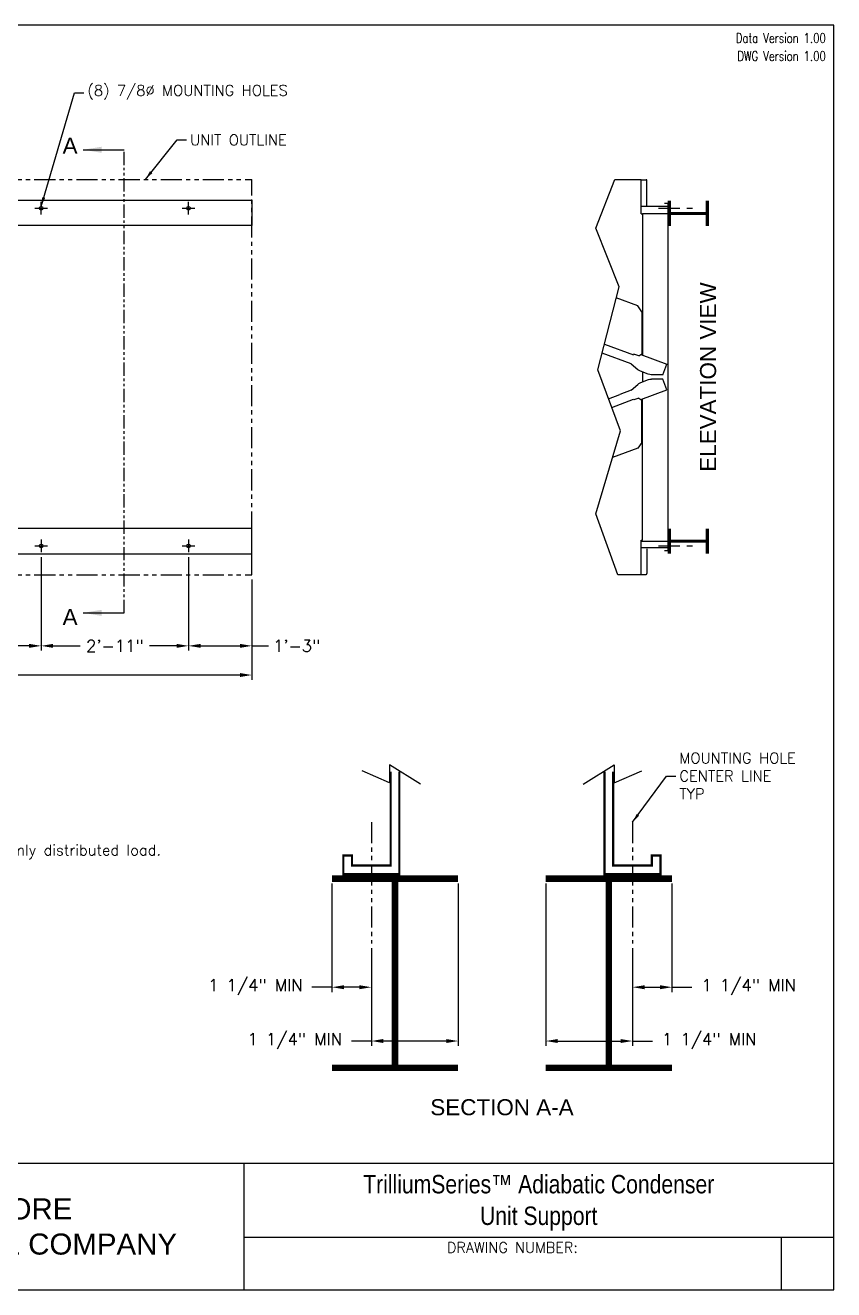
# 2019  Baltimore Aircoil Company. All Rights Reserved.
# Model space of a CAD drawing. Extents: x 50 to 450, y 40 to 340.
# Drawn here: x 258.2 to 450.1, y 40.1 to 340.1 of the extents above; entities that cross this region are included whole.
import ezdxf
from ezdxf.enums import TextEntityAlignment as Align

# ---------------------------------------------------------------- set-up
doc = ezdxf.new("R2010")
doc.units = 0
doc.header["$LTSCALE"] = 8
doc.header["$MEASUREMENT"] = 0
doc.linetypes.add('PHANTOM2', pattern=[1.25, 0.625, -0.125, 0.125, -0.125, 0.125, -0.125])
doc.layers.get('0').update_dxf_attribs({"linetype": 'CONTINUOUS'})
doc.layers.get('Defpoints').update_dxf_attribs({"linetype": 'CONTINUOUS'})
for name, color, linetype in [('STD-BASE', 5, 'CONTINUOUS'), ('STD-PLAN-A', 5, 'CONTINUOUS'), ('TEXT', 4, 'CONTINUOUS')]:
    doc.layers.add(name, color=color, linetype=linetype)
doc.styles.add('BAC', font='swissk.ttf')
doc.styles.add('BACtblk', font='swisscl.ttf')
doc.styles.add('BACtblkBold', font='swissck.ttf')
doc.styles.add('Current-ANSI-BAC Part', font='arial.ttf')
doc.styles.add('SIMPLEX', font='simplex.shx', dxfattribs={"oblique": 10})
doc.styles.add('SUBMITTAL', font='romans.shx')
doc.dimstyles.new('SUBMITTAL', dxfattribs={"dimtxt": 0.09375, "dimasz": 0.09375, "dimexe": 0.03125, "dimexo": 0.0625, "dimgap": 0.0625, "dimtad": 0, "dimdec": 4, "dimzin": 4, "dimdsep": 46, "dimlunit": 4, "dimtxsty": 'SUBMITTAL', "dimcen": 0.09375, "dimclre": 6, "dimadec": 0, "dimazin": 0, "dimtfac": 1, "dimtdec": 0, "dimtofl": 0, "dimtmove": 0, "dimatfit": 3, "dimfxl": 0, "dimfrac": 2, "dimtolj": 1, "dimtzin": 4, "dimarcsym": 0})

# ---------------------------------------------------------------- blocks, each defined once
blk = doc.blocks.new('BORDER')
for p, q in [((1, 1), (0, 1)), ((0, 1), (0, 0)), ((1, 0), (1, 1)), ((0, 0), (1, 0))]:
    blk.add_line(p, q)
blk = doc.blocks.new('*D5')
at = {"layer": 'Defpoints', "color": 0}
for p in [(296.98, 215.09), (311.98, 209.76), (311.98, 192.87)]:
    blk.add_point(p, dxfattribs=at)
at = {"layer": 'STD-PLAN-A', "color": 6, "lineweight": -2}
for p, q in [((296.98, 213.95), (296.98, 191.73)), ((311.98, 208.62), (311.98, 191.73))]:
    blk.add_line(p, q, dxfattribs=at)
at = {"layer": 'STD-PLAN-A', "color": 3, "lineweight": -2}
for p, q in [((299.83, 192.87), (309.14, 192.87)), ((311.98, 192.87), (315.94, 192.87))]:
    blk.add_line(p, q, dxfattribs=at)
at = {"layer": 'STD-PLAN-A', "color": 3}
for points in [[(299.83, 193.34), (299.83, 192.4), (296.98, 192.87)], [(309.14, 193.34), (309.14, 192.4), (311.98, 192.87)]]:
    blk.add_solid(points, dxfattribs=at)
at = {"layer": 'STD-PLAN-A', "color": 3, "insert": (322.62, 192.87), "char_height": 2.841, "attachment_point": 5, "style": 'SUBMITTAL'}
blk.add_mtext('\\A1;1\'-3"', dxfattribs=at)
blk = doc.blocks.new('*D9')
at = {"layer": 'Defpoints', "color": 0}
for p in [(170.37, 209.76), (311.98, 209.76), (311.98, 185.95)]:
    blk.add_point(p, dxfattribs=at)
at = {"layer": 'STD-BASE', "color": 6, "lineweight": -2}
for p, q in [((170.37, 208.62), (170.37, 184.81)), ((311.98, 208.62), (311.98, 184.81))]:
    blk.add_line(p, q, dxfattribs=at)
at = {"layer": 'STD-BASE', "color": 3, "lineweight": -2}
for p, q in [((173.21, 185.95), (227.53, 185.95)), ((309.14, 185.95), (254.83, 185.95))]:
    blk.add_line(p, q, dxfattribs=at)
at = {"layer": 'STD-BASE', "color": 3}
for points in [[(173.21, 186.42), (173.21, 185.48), (170.37, 185.95)], [(309.14, 186.42), (309.14, 185.48), (311.98, 185.95)]]:
    blk.add_solid(points, dxfattribs=at)
at = {"layer": 'STD-BASE', "color": 3, "insert": (241.18, 185.95), "char_height": 2.8406, "attachment_point": 5, "style": 'SUBMITTAL'}
blk.add_mtext('\\A1;11\'-9 5/8"', dxfattribs=at)
blk = doc.blocks.new('*D12')
at = {"layer": 'Defpoints', "color": 0}
for p in [(261.98, 215.09), (296.98, 215.09), (261.98, 192.87)]:
    blk.add_point(p, dxfattribs=at)
at = {"layer": 'STD-PLAN-A', "color": 6, "lineweight": -2}
for p, q in [((261.98, 213.95), (261.98, 191.73)), ((296.98, 213.95), (296.98, 191.73))]:
    blk.add_line(p, q, dxfattribs=at)
at = {"layer": 'STD-PLAN-A', "color": 3, "lineweight": -2}
for p, q in [((264.83, 192.87), (271.25, 192.87)), ((294.14, 192.87), (287.72, 192.87))]:
    blk.add_line(p, q, dxfattribs=at)
at = {"layer": 'STD-PLAN-A', "color": 3}
for points in [[(264.83, 193.34), (264.83, 192.4), (261.98, 192.87)], [(294.14, 193.34), (294.14, 192.4), (296.98, 192.87)]]:
    blk.add_solid(points, dxfattribs=at)
at = {"layer": 'STD-PLAN-A', "color": 3, "insert": (279.48, 192.87), "char_height": 2.841, "attachment_point": 5, "style": 'SUBMITTAL'}
blk.add_mtext('\\A1;2\'-11"', dxfattribs=at)
blk = doc.blocks.new('*D13')
at = {"layer": 'Defpoints', "color": 0}
for p in [(220.37, 215.09), (261.98, 215.09), (261.98, 192.87)]:
    blk.add_point(p, dxfattribs=at)
at = {"layer": 'STD-PLAN-A', "color": 6, "lineweight": -2}
for p, q in [((220.37, 213.95), (220.37, 191.73)), ((261.98, 213.95), (261.98, 191.73))]:
    blk.add_line(p, q, dxfattribs=at)
at = {"layer": 'STD-PLAN-A', "color": 3, "lineweight": -2}
for p, q in [((223.21, 192.87), (228.68, 192.87)), ((259.14, 192.87), (253.68, 192.87))]:
    blk.add_line(p, q, dxfattribs=at)
at = {"layer": 'STD-PLAN-A', "color": 3}
for points in [[(223.21, 193.34), (223.21, 192.4), (220.37, 192.87)], [(259.14, 193.34), (259.14, 192.4), (261.98, 192.87)]]:
    blk.add_solid(points, dxfattribs=at)
at = {"layer": 'STD-PLAN-A', "color": 3, "insert": (241.18, 192.87), "char_height": 2.8406, "attachment_point": 5, "style": 'SUBMITTAL'}
blk.add_mtext('\\A1;3\'-5 5/8"', dxfattribs=at)
blk = doc.blocks.new('*D14')
at = {"layer": 'Defpoints', "color": 0}
for p in [(411.68, 137.65), (402.32, 122.27), (411.68, 111.88)]:
    blk.add_point(p, dxfattribs=at)
at = {"layer": 'STD-PLAN-A', "color": 6, "lineweight": -2}
for p, q in [((411.68, 136.52), (411.68, 110.74)), ((402.32, 121.13), (402.32, 110.74))]:
    blk.add_line(p, q, dxfattribs=at)
at = {"layer": 'STD-PLAN-A', "color": 3, "lineweight": -2}
for p, q in [((405.17, 111.88), (408.84, 111.88)), ((411.68, 111.88), (416.42, 111.88))]:
    blk.add_line(p, q, dxfattribs=at)
at = {"layer": 'STD-PLAN-A', "color": 3}
for points in [[(405.17, 112.35), (405.17, 111.4), (402.32, 111.88)], [(408.84, 112.35), (408.84, 111.4), (411.68, 111.88)]]:
    blk.add_solid(points, dxfattribs=at)
at = {"layer": 'STD-PLAN-A', "color": 3, "insert": (429.87, 111.88), "char_height": 2.8406, "attachment_point": 5, "style": 'SUBMITTAL'}
blk.add_mtext('\\A1;1 1/4" MIN', dxfattribs=at)
blk = doc.blocks.new('*D15')
at = {"layer": 'Defpoints', "color": 0}
for p in [(381.74, 137.65), (402.32, 122.27), (381.74, 99.11)]:
    blk.add_point(p, dxfattribs=at)
at = {"layer": 'STD-PLAN-A', "color": 6, "lineweight": -2}
for p, q in [((381.74, 136.52), (381.74, 97.98)), ((402.32, 121.13), (402.32, 97.98))]:
    blk.add_line(p, q, dxfattribs=at)
at = {"layer": 'STD-PLAN-A', "color": 3, "lineweight": -2}
for p, q in [((384.58, 99.11), (399.48, 99.11)), ((402.32, 99.11), (407.06, 99.11))]:
    blk.add_line(p, q, dxfattribs=at)
at = {"layer": 'STD-PLAN-A', "color": 3}
for points in [[(384.58, 99.59), (384.58, 98.64), (381.74, 99.11)], [(399.48, 99.59), (399.48, 98.64), (402.32, 99.11)]]:
    blk.add_solid(points, dxfattribs=at)
at = {"layer": 'STD-PLAN-A', "color": 3, "insert": (420.51, 99.11), "char_height": 2.8406, "attachment_point": 5, "style": 'SUBMITTAL'}
blk.add_mtext('\\A1;1 1/4" MIN', dxfattribs=at)
blk = doc.blocks.new('*D16')
at = {"layer": 'Defpoints', "color": 0}
for p in [(331, 137.65), (340.35, 122.27), (331, 111.88)]:
    blk.add_point(p, dxfattribs=at)
at = {"layer": 'STD-PLAN-A', "color": 6, "lineweight": -2}
for p, q in [((331, 136.52), (331, 110.74)), ((340.35, 121.13), (340.35, 110.74))]:
    blk.add_line(p, q, dxfattribs=at)
at = {"layer": 'STD-PLAN-A', "color": 3, "lineweight": -2}
for p, q in [((331, 111.88), (326.26, 111.88)), ((337.51, 111.88), (333.84, 111.88))]:
    blk.add_line(p, q, dxfattribs=at)
at = {"layer": 'STD-PLAN-A', "color": 3}
for points in [[(333.84, 112.35), (333.84, 111.4), (331, 111.88)], [(337.51, 112.35), (337.51, 111.4), (340.35, 111.88)]]:
    blk.add_solid(points, dxfattribs=at)
at = {"layer": 'STD-PLAN-A', "color": 3, "insert": (312.81, 111.88), "char_height": 2.8406, "attachment_point": 5, "style": 'SUBMITTAL'}
blk.add_mtext('\\A1;1 1/4" MIN', dxfattribs=at)
blk = doc.blocks.new('*D17')
at = {"layer": 'Defpoints', "color": 0}
for p in [(360.94, 137.65), (340.35, 122.27), (360.94, 99.11)]:
    blk.add_point(p, dxfattribs=at)
at = {"layer": 'STD-PLAN-A', "color": 6, "lineweight": -2}
for p, q in [((360.94, 136.52), (360.94, 97.98)), ((340.35, 121.13), (340.35, 97.98))]:
    blk.add_line(p, q, dxfattribs=at)
at = {"layer": 'STD-PLAN-A', "color": 3, "lineweight": -2}
for p, q in [((340.35, 99.11), (335.61, 99.11)), ((358.1, 99.11), (343.19, 99.11))]:
    blk.add_line(p, q, dxfattribs=at)
at = {"layer": 'STD-PLAN-A', "color": 3}
for points in [[(343.19, 99.59), (343.19, 98.64), (340.35, 99.11)], [(358.1, 99.59), (358.1, 98.64), (360.94, 99.11)]]:
    blk.add_solid(points, dxfattribs=at)
at = {"layer": 'STD-PLAN-A', "color": 3, "insert": (322.17, 99.11), "char_height": 2.8406, "attachment_point": 5, "style": 'SUBMITTAL'}
blk.add_mtext('\\A1;1 1/4" MIN', dxfattribs=at)
blk = doc.blocks.new('bacstblk')
h = blk.add_hatch(color=150)
h.dxf.hatch_style = 1
h.paths.add_polyline_path([(3.7506, 0.375, 1), (4.3799, 0.375, 1)])
h.paths.add_polyline_path([(4.3539, 0.375, -1), (3.7765, 0.375, -1)], flags=16)
h.paths.add_polyline_path([(4.3291, 0.375, -1), (3.8014, 0.375, -1)], flags=0)
h.paths.add_polyline_path([(3.943, 0.4942), (3.9603, 0.4889), (3.9714, 0.4784), (3.9755, 0.4618), (3.9722, 0.4467), (3.9609, 0.436), (3.974, 0.427), (3.9786, 0.415), (3.9789, 0.3973), (3.9729, 0.3838), (3.9613, 0.374), (3.9476, 0.3704), (3.9345, 0.3692), (3.8665, 0.3692), (3.8665, 0.4942)], flags=0)
h.paths.add_polyline_path([(4.0335, 0.4361), (4.0742, 0.4361), (4.1177, 0.3111), (4.0779, 0.3111), (4.0731, 0.3277), (4.0333, 0.3277), (4.0286, 0.3111), (3.9895, 0.3111)], flags=0)
h.paths.add_polyline_path([(4.1681, 0.3721), (4.1826, 0.3792), (4.1988, 0.3822), (4.2152, 0.3818), (4.233, 0.3787), (4.246, 0.3717), (4.2575, 0.3605), (4.2641, 0.3456), (4.266, 0.3315), (4.2275, 0.3315), (4.227, 0.3353), (4.2262, 0.3385), (4.2251, 0.3412), (4.2237, 0.3434), (4.2223, 0.3451), (4.2207, 0.3465), (4.2191, 0.3476), (4.2174, 0.3485), (4.2158, 0.3493), (4.2143, 0.3499), (4.2128, 0.3503), (4.2112, 0.3506), (4.2097, 0.3509), (4.2082, 0.351), (4.2066, 0.351), (4.205, 0.3509), (4.2033, 0.3507), (4.2016, 0.3504), (4.1999, 0.3501), (4.1982, 0.3496), (4.1965, 0.3489), (4.1949, 0.3482), (4.1933, 0.3472), (4.1919, 0.3461), (4.1905, 0.3449), (4.1893, 0.3434), (4.1882, 0.3418), (4.1873, 0.3401), (4.1864, 0.3384), (4.1856, 0.3365), (4.185, 0.3347), (4.1844, 0.3328), (4.184, 0.3309), (4.1836, 0.329), (4.1833, 0.3272), (4.1831, 0.3253), (4.183, 0.3234), (4.1829, 0.3216), (4.1828, 0.3197), (4.1828, 0.3178), (4.1828, 0.3158), (4.1829, 0.3139), (4.1829, 0.3119), (4.1831, 0.31), (4.1832, 0.308), (4.1834, 0.3061), (4.1837, 0.3043), (4.184, 0.3025), (4.1844, 0.3007), (4.1848, 0.299), (4.1853, 0.2974), (4.1859, 0.2959), (4.1865, 0.2944), (4.1872, 0.293), (4.188, 0.2917), (4.1889, 0.2904), (4.1899, 0.2893), (4.1909, 0.2882), (4.192, 0.2871), (4.1932, 0.2862), (4.1944, 0.2853), (4.1956, 0.2846), (4.1969, 0.2839), (4.1981, 0.2834), (4.1994, 0.2829), (4.2007, 0.2825), (4.2019, 0.2822), (4.2032, 0.282), (4.2045, 0.2819), (4.2057, 0.2818), (4.207, 0.2818), (4.2083, 0.2818), (4.2096, 0.2819), (4.211, 0.282), (4.2123, 0.2821), (4.2137, 0.2824), (4.2151, 0.2828), (4.2165, 0.2833), (4.2179, 0.284), (4.2194, 0.2848), (4.2209, 0.2858), (4.2224, 0.2871), (4.2239, 0.2886), (4.2252, 0.2905), (4.2264, 0.2927), (4.2274, 0.2954), (4.2282, 0.2986), (4.2286, 0.3024), (4.2667, 0.3024), (4.2652, 0.2888), (4.2582, 0.2721), (4.2446, 0.26), (4.229, 0.2531), (4.2146, 0.2503), (4.1987, 0.2502), (4.1812, 0.2537), (4.1655, 0.2618), (4.1537, 0.2735), (4.1468, 0.2865), (4.1431, 0.3002), (4.1418, 0.3168), (4.1433, 0.3339), (4.1484, 0.3494), (4.1569, 0.3625)], flags=0)
h = blk.add_hatch(color=150)
h.dxf.hatch_style = 1
h.paths.add_polyline_path([(3.8014, 0.375, 1), (4.3291, 0.375, 1)])
h.paths.add_polyline_path([(4.0742, 0.4361), (4.1177, 0.3111), (4.0779, 0.3111), (4.0731, 0.3277), (4.0333, 0.3277), (4.0286, 0.3111), (3.9895, 0.3111), (4.0335, 0.4361)], flags=16)
h.paths.add_polyline_path([(3.974, 0.427), (3.9786, 0.415), (3.9789, 0.3973), (3.9729, 0.3838), (3.9613, 0.374), (3.9476, 0.3704), (3.9345, 0.3692), (3.8665, 0.3692), (3.8665, 0.4942), (3.943, 0.4942), (3.9603, 0.4889), (3.9714, 0.4784), (3.9755, 0.4618), (3.9722, 0.4467), (3.9609, 0.436)], flags=16)
h.paths.add_polyline_path([(4.266, 0.3315), (4.2275, 0.3315), (4.227, 0.3353), (4.2262, 0.3385), (4.2251, 0.3412), (4.2237, 0.3434), (4.2223, 0.3451), (4.2207, 0.3465), (4.2191, 0.3476), (4.2174, 0.3485), (4.2158, 0.3493), (4.2143, 0.3499), (4.2128, 0.3503), (4.2112, 0.3506), (4.2097, 0.3509), (4.2082, 0.351), (4.2066, 0.351), (4.205, 0.3509), (4.2033, 0.3507), (4.2016, 0.3504), (4.1999, 0.3501), (4.1982, 0.3496), (4.1965, 0.3489), (4.1949, 0.3482), (4.1933, 0.3472), (4.1919, 0.3461), (4.1905, 0.3449), (4.1893, 0.3434), (4.1882, 0.3418), (4.1873, 0.3401), (4.1864, 0.3384), (4.1856, 0.3365), (4.185, 0.3347), (4.1844, 0.3328), (4.184, 0.3309), (4.1836, 0.329), (4.1833, 0.3272), (4.1831, 0.3253), (4.183, 0.3234), (4.1829, 0.3216), (4.1828, 0.3197), (4.1828, 0.3178), (4.1828, 0.3158), (4.1829, 0.3139), (4.1829, 0.3119), (4.1831, 0.31), (4.1832, 0.308), (4.1834, 0.3061), (4.1837, 0.3043), (4.184, 0.3025), (4.1844, 0.3007), (4.1848, 0.299), (4.1853, 0.2974), (4.1859, 0.2959), (4.1865, 0.2944), (4.1872, 0.293), (4.188, 0.2917), (4.1889, 0.2904), (4.1899, 0.2893), (4.1909, 0.2882), (4.192, 0.2871), (4.1932, 0.2862), (4.1944, 0.2853), (4.1956, 0.2846), (4.1969, 0.2839), (4.1981, 0.2834), (4.1994, 0.2829), (4.2007, 0.2825), (4.2019, 0.2822), (4.2032, 0.282), (4.2045, 0.2819), (4.2057, 0.2818), (4.207, 0.2818), (4.2083, 0.2818), (4.2096, 0.2819), (4.211, 0.282), (4.2123, 0.2821), (4.2137, 0.2824), (4.2151, 0.2828), (4.2165, 0.2833), (4.2179, 0.284), (4.2194, 0.2848), (4.2209, 0.2858), (4.2224, 0.2871), (4.2239, 0.2886), (4.2252, 0.2905), (4.2264, 0.2927), (4.2274, 0.2954), (4.2282, 0.2986), (4.2286, 0.3024), (4.2667, 0.3024), (4.2652, 0.2888), (4.2582, 0.2721), (4.2446, 0.26), (4.229, 0.2531), (4.2146, 0.2503), (4.1987, 0.2502), (4.1812, 0.2537), (4.1655, 0.2618), (4.1537, 0.2735), (4.1468, 0.2865), (4.1431, 0.3002), (4.1418, 0.3168), (4.1433, 0.3339), (4.1484, 0.3494), (4.1569, 0.3625), (4.1681, 0.3721), (4.1826, 0.3792), (4.1988, 0.3822), (4.2152, 0.3818), (4.233, 0.3787), (4.246, 0.3717), (4.2575, 0.3605), (4.2641, 0.3456)], flags=16)
h = blk.add_hatch(color=150)
h.dxf.hatch_style = 1
h.paths.add_polyline_path([(3.9339, 0.4471), (3.9348, 0.4479), (3.9355, 0.4488), (3.936, 0.4497), (3.9364, 0.4506), (3.9368, 0.4515), (3.937, 0.4524), (3.9372, 0.4533), (3.9373, 0.4542), (3.9373, 0.4552), (3.9373, 0.4561), (3.9372, 0.457), (3.937, 0.458), (3.9368, 0.4589), (3.9365, 0.4598), (3.9362, 0.4606), (3.9358, 0.4615), (3.9352, 0.4622), (3.9346, 0.4629), (3.9339, 0.4635), (3.933, 0.464), (3.932, 0.4645), (3.9308, 0.4648), (3.9294, 0.4651), (3.9277, 0.4654), (3.9258, 0.4656), (3.9236, 0.4658), (3.921, 0.4659), (3.9054, 0.4659), (3.9054, 0.4445), (3.9237, 0.4445), (3.9267, 0.4447), (3.9292, 0.4452), (3.9312, 0.4457), (3.9327, 0.4464)])
h.paths.add_polyline_path([(3.9412, 0.4083), (3.9413, 0.4092), (3.9413, 0.4102), (3.9412, 0.4112), (3.9411, 0.4122), (3.941, 0.4132), (3.9407, 0.4142), (3.9403, 0.4152), (3.9398, 0.4161), (3.9393, 0.417), (3.9385, 0.4178), (3.9377, 0.4186), (3.9366, 0.4193), (3.9354, 0.42), (3.9339, 0.4205), (3.932, 0.4209), (3.9299, 0.4213), (3.9273, 0.4215), (3.9243, 0.4215), (3.9054, 0.4215), (3.9054, 0.3986), (3.9265, 0.3986), (3.9293, 0.3988), (3.9317, 0.3992), (3.9336, 0.3997), (3.9352, 0.4002), (3.9365, 0.4008), (3.9376, 0.4015), (3.9384, 0.4023), (3.9391, 0.403), (3.9396, 0.4038), (3.9401, 0.4047), (3.9405, 0.4055), (3.9408, 0.4064), (3.941, 0.4073)])
h.paths.add_polyline_path([(4.0534, 0.3968), (4.0405, 0.3539), (4.0658, 0.3539)])
for p, q in [((0, 0.75), (10, 0.75)), ((3.5, 0.75), (3.5, 0)), ((6.5, 0.75), (6.5, 0)), ((6.5, 0.3125), (10, 0.3125)), ((9.6875, 0.3125), (9.6875, 0)), ((3.5, 0.25), (0, 0.25))]:
    blk.add_line(p, q)
at = {"color": 150}
for p, q in [((3.8665, 0.4942), (3.9302, 0.4942)), ((3.8665, 0.4942), (3.8665, 0.3692)), ((3.9054, 0.4659), (3.9054, 0.4445)), ((3.9054, 0.4659), (3.921, 0.4659)), ((3.9054, 0.4445), (3.9237, 0.4445)), ((3.9054, 0.4215), (3.9054, 0.3986)), ((3.9054, 0.4215), (3.9243, 0.4215)), ((3.9054, 0.3986), (3.9265, 0.3986)), ((3.9895, 0.3111), (4.0335, 0.4361)), ((4.0335, 0.4361), (4.0742, 0.4361)), ((4.0534, 0.3968), (4.0405, 0.3539)), ((4.0658, 0.3539), (4.0534, 0.3968)), ((4.0742, 0.4361), (4.1177, 0.3111)), ((3.8665, 0.3692), (3.9279, 0.3692)), ((4.0286, 0.3111), (3.9895, 0.3111)), ((4.0286, 0.3111), (4.0333, 0.3277)), ((4.0333, 0.3277), (4.0731, 0.3277)), ((4.0405, 0.3539), (4.0658, 0.3539)), ((4.0731, 0.3277), (4.0779, 0.3111)), ((4.1177, 0.3111), (4.0779, 0.3111)), ((4.266, 0.3315), (4.2275, 0.3315)), ((4.2667, 0.3024), (4.2286, 0.3024))]:
    blk.add_line(p, q, dxfattribs=at)
for points in [[(3.921, 0.4659), (3.9236, 0.4658), (3.9258, 0.4656), (3.9277, 0.4654), (3.9294, 0.4651), (3.9308, 0.4648), (3.932, 0.4645), (3.933, 0.464), (3.9339, 0.4635), (3.9346, 0.4629), (3.9352, 0.4622), (3.9358, 0.4615), (3.9362, 0.4606), (3.9365, 0.4598), (3.9368, 0.4589), (3.937, 0.458), (3.9372, 0.457), (3.9373, 0.4561), (3.9373, 0.4552), (3.9373, 0.4542), (3.9372, 0.4533), (3.937, 0.4524), (3.9368, 0.4515), (3.9364, 0.4506), (3.936, 0.4497), (3.9355, 0.4488), (3.9348, 0.4479), (3.9339, 0.4471), (3.9327, 0.4464), (3.9312, 0.4457), (3.9292, 0.4452), (3.9267, 0.4447), (3.9237, 0.4445)], [(3.9302, 0.4942), (3.9378, 0.494), (3.9442, 0.4933), (3.9498, 0.4922), (3.9544, 0.4907), (3.9584, 0.489), (3.9617, 0.4871), (3.9644, 0.4851), (3.9666, 0.4829), (3.9685, 0.4808), (3.97, 0.4786), (3.9713, 0.4764), (3.9722, 0.4742), (3.973, 0.4719), (3.9735, 0.4697), (3.9739, 0.4675), (3.9742, 0.4654), (3.9744, 0.4632), (3.9744, 0.4611), (3.9744, 0.459), (3.9743, 0.4569), (3.974, 0.4548), (3.9735, 0.4529), (3.9729, 0.4509), (3.9722, 0.449), (3.9712, 0.4471), (3.97, 0.4454), (3.9687, 0.4436), (3.9672, 0.442), (3.9655, 0.4404), (3.9637, 0.4389), (3.9617, 0.4374), (3.9595, 0.4361)], [(3.9243, 0.4215), (3.9273, 0.4215), (3.9299, 0.4213), (3.932, 0.4209), (3.9339, 0.4205), (3.9354, 0.42), (3.9366, 0.4193), (3.9377, 0.4186), (3.9385, 0.4178), (3.9393, 0.417), (3.9398, 0.4161), (3.9403, 0.4152), (3.9407, 0.4142), (3.941, 0.4132), (3.9411, 0.4122), (3.9412, 0.4112), (3.9413, 0.4102), (3.9413, 0.4092), (3.9412, 0.4083), (3.941, 0.4073), (3.9408, 0.4064), (3.9405, 0.4055), (3.9401, 0.4047), (3.9396, 0.4038), (3.9391, 0.403), (3.9384, 0.4023), (3.9376, 0.4015), (3.9365, 0.4008), (3.9352, 0.4002), (3.9336, 0.3997), (3.9317, 0.3992), (3.9293, 0.3988), (3.9265, 0.3986)], [(3.9595, 0.4361), (3.9648, 0.4333), (3.9689, 0.4305), (3.972, 0.4276), (3.9744, 0.4247), (3.976, 0.4218), (3.9771, 0.4188), (3.9778, 0.416), (3.9783, 0.4132), (3.9786, 0.4106), (3.9787, 0.408), (3.9787, 0.4056), (3.9787, 0.4033), (3.9785, 0.401), (3.9782, 0.3989), (3.9778, 0.3968), (3.9773, 0.3948), (3.9767, 0.3928), (3.976, 0.3909), (3.9752, 0.389), (3.9742, 0.3871), (3.973, 0.3852), (3.9716, 0.3834), (3.9699, 0.3815), (3.968, 0.3796), (3.9657, 0.3777), (3.963, 0.3758), (3.9596, 0.374), (3.9555, 0.3724), (3.9504, 0.3711), (3.9442, 0.3701), (3.9367, 0.3694), (3.9279, 0.3692)], [(4.266, 0.3315), (4.265, 0.339), (4.2636, 0.3453), (4.2619, 0.3507), (4.2598, 0.3552), (4.2576, 0.3591), (4.2553, 0.3623), (4.2528, 0.365), (4.2504, 0.3674), (4.2481, 0.3694), (4.2458, 0.3712), (4.2436, 0.3728), (4.2413, 0.3742), (4.2391, 0.3754), (4.2368, 0.3765), (4.2344, 0.3774), (4.2319, 0.3783), (4.2294, 0.379), (4.2267, 0.3797), (4.2239, 0.3803), (4.2211, 0.3808), (4.2181, 0.3812), (4.2151, 0.3816), (4.212, 0.3818), (4.2089, 0.382), (4.2058, 0.382), (4.2026, 0.382), (4.1994, 0.3818), (4.1962, 0.3815), (4.1929, 0.3811), (4.1896, 0.3805), (4.1863, 0.3797), (4.183, 0.3787), (4.1797, 0.3776), (4.1765, 0.3762), (4.1732, 0.3746), (4.1701, 0.3729), (4.167, 0.3709), (4.164, 0.3686), (4.1612, 0.3662), (4.1585, 0.3636), (4.156, 0.3607), (4.1537, 0.3576), (4.1516, 0.3543), (4.1497, 0.3509), (4.148, 0.3472), (4.1465, 0.3435), (4.1452, 0.3396), (4.1441, 0.3355), (4.1433, 0.3314), (4.1427, 0.3272), (4.1423, 0.3229), (4.1421, 0.3187), (4.1421, 0.3145), (4.1423, 0.3103), (4.1426, 0.3063), (4.1431, 0.3024), (4.1437, 0.2986), (4.1445, 0.295), (4.1454, 0.2916), (4.1465, 0.2883), (4.1477, 0.2852), (4.149, 0.2822), (4.1506, 0.2793), (4.1523, 0.2765), (4.1541, 0.2738), (4.1562, 0.2713), (4.1584, 0.2688), (4.1607, 0.2665), (4.1633, 0.2643), (4.1659, 0.2623), (4.1687, 0.2604), (4.1717, 0.2586), (4.1748, 0.257), (4.178, 0.2556), (4.1814, 0.2543), (4.185, 0.2532), (4.1887, 0.2522), (4.1925, 0.2514), (4.1965, 0.2509), (4.2007, 0.2504), (4.2051, 0.2502), (4.2096, 0.2502), (4.2142, 0.2505), (4.219, 0.2511), (4.2238, 0.2521), (4.2287, 0.2534), (4.2337, 0.2551), (4.2387, 0.2573), (4.2437, 0.2601), (4.2485, 0.2634), (4.2531, 0.2675), (4.2572, 0.2724), (4.2608, 0.2782), (4.2637, 0.2851), (4.2657, 0.2931), (4.2667, 0.3024)], [(4.2275, 0.3315), (4.227, 0.3353), (4.2262, 0.3385), (4.2251, 0.3412), (4.2237, 0.3434), (4.2223, 0.3451), (4.2207, 0.3465), (4.2191, 0.3476), (4.2174, 0.3485), (4.2158, 0.3493), (4.2143, 0.3499), (4.2128, 0.3503), (4.2112, 0.3506), (4.2097, 0.3509), (4.2082, 0.351), (4.2066, 0.351), (4.205, 0.3509), (4.2033, 0.3507), (4.2016, 0.3504), (4.1999, 0.3501), (4.1982, 0.3496), (4.1965, 0.3489), (4.1949, 0.3482), (4.1933, 0.3472), (4.1919, 0.3461), (4.1905, 0.3449), (4.1893, 0.3434), (4.1882, 0.3418), (4.1873, 0.3401), (4.1864, 0.3384), (4.1856, 0.3365), (4.185, 0.3347), (4.1844, 0.3328), (4.184, 0.3309), (4.1836, 0.329), (4.1833, 0.3272), (4.1831, 0.3253), (4.183, 0.3234), (4.1829, 0.3216), (4.1828, 0.3197), (4.1828, 0.3178), (4.1828, 0.3158), (4.1829, 0.3139), (4.1829, 0.3119), (4.1831, 0.31), (4.1832, 0.308), (4.1834, 0.3061), (4.1837, 0.3043), (4.184, 0.3025), (4.1844, 0.3007), (4.1848, 0.299), (4.1853, 0.2974), (4.1859, 0.2959), (4.1865, 0.2944), (4.1872, 0.293), (4.188, 0.2917), (4.1889, 0.2904), (4.1899, 0.2893), (4.1909, 0.2882), (4.192, 0.2871), (4.1932, 0.2862), (4.1944, 0.2853), (4.1956, 0.2846), (4.1969, 0.2839), (4.1981, 0.2834), (4.1994, 0.2829), (4.2007, 0.2825), (4.2019, 0.2822), (4.2032, 0.282), (4.2045, 0.2819), (4.2057, 0.2818), (4.207, 0.2818), (4.2083, 0.2818), (4.2096, 0.2819), (4.211, 0.282), (4.2123, 0.2821), (4.2137, 0.2824), (4.2151, 0.2828), (4.2165, 0.2833), (4.2179, 0.284), (4.2194, 0.2848), (4.2209, 0.2858), (4.2224, 0.2871), (4.2239, 0.2886), (4.2252, 0.2905), (4.2264, 0.2927), (4.2274, 0.2954), (4.2282, 0.2986), (4.2286, 0.3024)]]:
    blk.add_lwpolyline(points, dxfattribs=at)
for radius in [0.3147, 0.2887, 0.2639]:
    blk.add_circle((4.0652, 0.375), radius, dxfattribs=at)
at = {"layer": 'TEXT', "color": 150, "linetype": 'Continuous', "const_width": 0.00375}
blk.add_lwpolyline([(4.2715, 0.1037, 1), (4.339, 0.1037, 1)], format="xyb", close=True, dxfattribs=at)
at = {"color": 6, "style": 'SIMPLEX'}
blk.add_text('DRAWING NUMBER:', height=0.0625, dxfattribs=at).set_placement((8.0938, 0.2188), align=Align.CENTER)
at = {"layer": 'TEXT', "color": 150, "style": 'BAC'}
for s, p in [('BALTIMORE', (4.4744, 0.4169)), ('AIRCOIL COMPANY', (4.4744, 0.2084))]:
    blk.add_text(s, height=0.125, dxfattribs=at).set_placement(p)
at = {"layer": 'TEXT', "color": 4, "style": 'BACtblk'}
for s, p in [('ORDER NO:', (0.0625, 0.3438)), ('DATE:', (0.0625, 0.0625))]:
    blk.add_text(s, height=0.09375, dxfattribs=at).set_placement(p)
at = {"layer": 'TEXT', "color": 150, "linetype": 'Continuous', "style": 'BAC'}
blk.add_text('R', height=0.0312, dxfattribs=at).set_placement((4.2891, 0.0891))
at = {"layer": 'TEXT', "color": 4, "style": 'BACtblkBold'}
for tag, height, p in [('MODEL1', 0.1094, (8.25, 0.5715)), ('MODEL2', 0.1094, (8.25, 0.384)), ('DWGNUM', 0.1406, (8.0938, 0.0312))]:
    blk.add_attdef(tag, text='', height=height, dxfattribs=at).set_placement(p, align=Align.CENTER)
for tag, p in [('DESC', (0.0625, 0.5312)), ('ORDER', (0.9643, 0.3438)), ('DATE', (0.5402, 0.0625))]:
    blk.add_attdef(tag, p, '', height=0.125, dxfattribs=at)
blk.add_attdef('REV', text='', height=0.1562, dxfattribs=at).set_placement((9.8438, 0.1562), align=Align.MIDDLE)
at = {"layer": 'TEXT', "color": 4, "style": 'BACtblk', "flags": 1}
blk.add_attdef('DWGBY', (2.0402, 0.0625), '', height=0.0938, dxfattribs=at)

msp = doc.modelspace()

# ---------------------------------------------------------------- linework, layer by layer
at = {"layer": 'STD-BASE', "linetype": 'PHANTOM2'}
for p, q in [((170.3713, 303.5447), (311.9845, 303.5447)), ((311.9845, 209.7578), (311.9845, 303.5447)), ((170.3713, 209.7578), (311.9845, 209.7578))]:
    msp.add_line(p, q, dxfattribs=at)
at = {"layer": 'STD-BASE'}
for centre in [(261.9845, 296.7137), (296.9845, 296.7137), (261.9845, 216.5887), (296.9845, 216.5887)]:
    msp.add_circle(centre, 0.4375, dxfattribs=at)
at = {"layer": 'STD-PLAN-A', "linetype": 'PHANTOM2', "ltscale": 0.625}
msp.add_line((281.6987, 200.6986), (281.6987, 310.5736), dxfattribs=at)
at = {"layer": 'STD-PLAN-A'}
for p, q in [((398.121, 303.5447), (404.4017, 303.5447)), ((404.4017, 295.3902), (404.4017, 303.5447)), ((404.4017, 303.4637), (405.5492, 303.4637)), ((405.7475, 297.4123), (405.7475, 303.2652)), ((404.4017, 297.2137), (410.6812, 297.2137)), ((410.6812, 297.8387), (409.9312, 297.8387)), ((410.6812, 297.8387), (410.6812, 215.4637)), ((404.4017, 295.3902), (404.6812, 295.3902)), ((404.6812, 295.4637), (404.6812, 261.85)), ((404.6812, 295.4637), (410.6812, 295.4637)), ((408.4604, 296.7137), (413.5302, 296.7137)), ((415.2154, 296.7137), (416.5201, 296.7137)), ((403.5586, 273.5172), (398.4797, 275.4109)), ((404.5114, 272.1451), (403.5586, 273.5172)), ((404.5114, 272.1451), (404.5117, 262.151)), ((395.6712, 264.4849), (402.5682, 261.9132)), ((401.966, 259.7941), (395.1215, 262.3465)), ((402.6377, 262.0997), (402.5682, 261.9132)), ((403.8089, 261.663), (402.6377, 262.0997)), ((403.8089, 261.663), (404.5117, 262.151)), ((404.2889, 261.9963), (410.4664, 259.6928)), ((401.966, 259.7941), (403.5691, 258.4055)), ((406.067, 257.3406), (404.2277, 258.0265)), ((409.5353, 257.1959), (410.4664, 259.6928)), ((406.067, 255.9619), (404.2277, 255.276)), ((404.6812, 257.8574), (404.6812, 255.4451)), ((409.5353, 257.1959), (406.813, 257.1959)), ((409.5353, 256.1066), (406.813, 256.1066)), ((410.4664, 253.6097), (409.5353, 256.1066)), ((396.6174, 251.5129), (399.328, 252.5236)), ((401.966, 253.5084), (399.329, 252.5251)), ((401.966, 253.5084), (403.5691, 254.897)), ((404.2895, 251.3064), (410.4664, 253.6097)), ((397.3788, 249.455), (402.5679, 251.39)), ((402.5679, 251.39), (402.6374, 251.2036)), ((403.8087, 251.6403), (402.6374, 251.2036)), ((403.8087, 251.6403), (404.5114, 251.1524)), ((404.5115, 241.1582), (404.5114, 251.1524)), ((404.6812, 217.9123), (404.6812, 251.4525)), ((404.5115, 241.1582), (403.5588, 239.7861)), ((403.5588, 239.7861), (397.5572, 237.5482)), ((404.4017, 217.9123), (404.6812, 217.9123)), ((404.4017, 209.7578), (404.4017, 217.9123)), ((404.4017, 217.7137), (410.6812, 217.7137)), ((410.6812, 216.0887), (404.4017, 216.0887)), ((408.4604, 216.5887), (413.5302, 216.5887)), ((415.2154, 216.5887), (416.5201, 216.5887)), ((405.7475, 215.8902), (405.7475, 210.0373)), ((409.9312, 215.4637), (410.6812, 215.4637)), ((404.4017, 209.7578), (398.8059, 209.7578)), ((404.4017, 209.8387), (405.5492, 209.8387)), ((344.6777, 160.3599), (338.1481, 163.1875)), ((352.0358, 160.0603), (344.6777, 164.6746)), ((344.6777, 164.6746), (344.6777, 160.3599)), ((390.6417, 160.0603), (397.9998, 164.6746)), ((397.9998, 164.6746), (397.9998, 160.3599)), ((397.9998, 160.3599), (404.5294, 163.1875))]:
    msp.add_line(p, q, dxfattribs=at)
at = {"layer": 'STD-PLAN-A', "color": 6}
for p, q in [((261.9845, 295.2137), (261.9845, 298.2137)), ((296.9845, 295.2137), (296.9845, 298.2137)), ((260.4845, 296.7137), (263.4845, 296.7137)), ((295.4845, 296.7137), (298.4845, 296.7137)), ((260.4845, 216.5887), (263.4845, 216.5887)), ((261.9845, 218.0887), (261.9845, 215.0887)), ((295.4845, 216.5887), (298.4845, 216.5887)), ((296.9845, 218.0887), (296.9845, 215.0887))]:
    msp.add_line(p, q, dxfattribs=at)
at = {"layer": 'STD-PLAN-A', "linetype": 'PHANTOM2'}
for p, q in [((340.353, 151.0215), (340.353, 122.2658)), ((402.3245, 151.0215), (402.3245, 122.2658))]:
    msp.add_line(p, q, dxfattribs=at)
at = {"layer": 'STD-PLAN-A'}
for points in [[(398.8059, 209.7578), (393.6231, 224.2177), (399.4328, 243.9035), (394.0916, 258.3397), (399.1517, 278.0255), (393.6231, 291.9931), (398.121, 303.5447)], [(170.3713, 292.5887), (170.3713, 298.5887), (311.9845, 298.5887), (311.9845, 292.5887), (170.3713, 292.5887)], [(170.3713, 220.7137), (170.3713, 214.7137), (311.9845, 214.7137), (311.9845, 220.7137), (170.3713, 220.7137)]]:
    msp.add_lwpolyline(points, dxfattribs=at)
for points, const_width in [([(411.0562, 298.4637), (411.0562, 292.4637)], 0.75), ([(420.0562, 298.4637), (420.0562, 292.4637)], 0.75), ([(411.0562, 295.4637), (420.0562, 295.4637)], 0.75), ([(411.0562, 214.7137), (411.0562, 220.7137)], 0.75), ([(420.0562, 214.7137), (420.0562, 220.7137)], 0.75), ([(411.0562, 217.7137), (420.0562, 217.7137)], 0.75), ([(346.998, 163.0579), (346.998, 138.6829), (333.708, 138.6829), (333.708, 143.1139), (335.7705, 143.1139), (335.7705, 140.7454), (344.9355, 140.7454), (344.9355, 163.0579)], 0.5156), ([(395.6795, 163.0579), (395.6795, 138.6829), (408.9695, 138.6829), (408.9695, 143.1139), (406.907, 143.1139), (406.907, 140.7454), (397.742, 140.7454), (397.742, 163.0579)], 0.5156), ([(330.9968, 137.6516), (360.9368, 137.6516)], 1.5469), ([(345.9668, 137.6516), (345.9668, 92.7416)], 1.5469), ([(411.6807, 137.6516), (381.7407, 137.6516)], 1.5469), ([(396.7107, 137.6516), (396.7107, 92.7416)], 1.5469), ([(330.9968, 92.7416), (360.9368, 92.7416)], 1.5469), ([(411.6807, 92.7416), (381.7407, 92.7416)], 1.5469)]:
    msp.add_lwpolyline(points, dxfattribs=dict(at, const_width=const_width))
for centre, start, end in [((405.5509, 303.2671), 359.42865, 90.500422), ((405.5509, 210.0354), 269.499578, 0.57135)]:
    msp.add_arc(centre, 0.1966, start, end, dxfattribs=at)
for points in [[(405.7475, 303.2656), (405.7475, 303.2653), (405.7475, 303.265), (405.7475, 303.2647)], [(405.7475, 297.4119), (405.7475, 297.4122), (405.7475, 297.4125), (405.7475, 297.4127)], [(405.7475, 210.0369), (405.7475, 210.0372), (405.7475, 210.0375), (405.7475, 210.0377)]]:
    msp.add_open_spline(points, degree=3, dxfattribs=at)
for points, knots in [([(405.5492, 297.2137), (405.6088, 297.2137), (405.6678, 297.2423), (405.7048, 297.2892), (405.7323, 297.324), (405.7476, 297.3683), (405.7475, 297.4127)], [-1, -1, -1, -1, -0.42651466, -0.42651466, -0.42651466, 0, 0, 0, 0]), ([(404.2277, 258.0265), (404.216, 258.0309), (404.2043, 258.0354), (404.1926, 258.04), (403.972, 258.1275), (403.7697, 258.2643), (403.5691, 258.4055)], [-1, -1, -1, -1, -0.949808972, -0.949808972, -0.949808972, 0, 0, 0, 0]), ([(404.2277, 255.276), (404.216, 255.2716), (404.2043, 255.2671), (404.1926, 255.2625), (403.972, 255.175), (403.7697, 255.0382), (403.5691, 254.897)], [-1, -1, -1, -1, -0.949808972, -0.949808972, -0.949808972, 0, 0, 0, 0]), ([(406.813, 257.1959), (406.8001, 257.1972), (406.7872, 257.1985), (406.7743, 257.1998), (406.5303, 257.2246), (406.2894, 257.2577), (406.067, 257.3406)], [-1, -1, -1, -1, -0.949808972, -0.949808972, -0.949808972, 0, 0, 0, 0]), ([(406.813, 256.1066), (406.8001, 256.1053), (406.7872, 256.104), (406.7743, 256.1027), (406.5303, 256.0779), (406.2894, 256.0448), (406.067, 255.9619)], [-1, -1, -1, -1, -0.949808972, -0.949808972, -0.949808972, 0, 0, 0, 0])]:
    msp.add_open_spline(points, degree=3, knots=knots, dxfattribs=at)

# ---------------------------------------------------------------- block references
at = {"xscale": 399.9999999999839, "yscale": 299.9999999999879, "zscale": 399.9999999999839}
msp.add_blockref('BORDER', (50.0634, 40.1075), dxfattribs=at)
at = {"xscale": 39.99999999999839, "yscale": 39.99999999999839, "zscale": 39.99999999999839}
msp.add_blockref('bacstblk', (50.0634, 40.1075), dxfattribs=at).add_auto_attribs({'MODEL1': 'TrilliumSeries™ Adiabatic Condenser', 'MODEL2': 'Unit Support'})

# ---------------------------------------------------------------- texts
at = {"color": 4, "insert": (55.5802, 171.1877), "char_height": 2.55, "width": 225.377407, "attachment_point": 1, "style": 'SUBMITTAL'}
msp.add_mtext('Notes\\P1) Supporting steelwork and anchor bolts to be designed and furnished by others.\\P2) All supporting steel must be flush and level at top.\\P3) Beams should be selected in accordance with accepted structural practice.\\P4) Supporting steel will be greater than or equal to the length of the unit{\\fArial|b0|i0|c0|p34;’}s base.\\P5) Unit may not be point supported. Support must extend the entirety of unit length.\\P6) Each beam should be designed, as a minimum, for 65% of the total unit operating weight applied as a uniformly distributed load.\\P7) Weights include all of the options and accessories.\\P', dxfattribs=at)
at = {"layer": 'STD-BASE', "color": 4, "insert": (272.9718, 325.9191), "char_height": 2.55, "width": 127.476592, "attachment_point": 1, "style": 'SUBMITTAL'}
msp.add_mtext('(8) 7/8%%C MOUNTING HOLES', dxfattribs=at)
at = {"layer": 'STD-BASE', "color": 4, "insert": (297.3383, 314.1827), "char_height": 2.55, "attachment_point": 1, "style": 'SUBMITTAL'}
msp.add_mtext('UNIT OUTLINE', dxfattribs=at)
at = {"layer": 'STD-PLAN-A', "color": 4}
for s, insert, char_height, width, attachment_point, style in [('{\\H1.62128x;\\C5;A\\H0.6168x;\\P\\P\\P\\P\\P\\P\\P\\P\\H1.70213x;\\P\\H0.5875x;\\P\\P\\P\\P\\P\\P\\P\\P\\P\\P\\P\\P\\P\\P\\P\\P\\P\\H0.22222x;\\P\\H4.50005x;\\P\\H1.62126x;A}', (268.8561, 255.6361), 2.35, 122.277782, 5, 'Current-ANSI-BAC Part'), ('MOUNTING HOLE\\PCENTER LINE\\PTYP', (413.438, 161.9908), 2.55, 262.920472, 4, 'SUBMITTAL'), ('SECTION A-A ', (371.3387, 83.3803), 3.81, 57.844775, 5, 'Current-ANSI-BAC Part')]:
    msp.add_mtext(s, dxfattribs=dict(at, insert=insert, char_height=char_height, width=width, attachment_point=attachment_point, style=style))
at = {"layer": 'STD-PLAN-A', "color": 4, "insert": (420.273, 256.6512), "char_height": 3.81, "width": 207.945492, "attachment_point": 5, "rotation": 90, "style": 'Current-ANSI-BAC Part'}
msp.add_mtext('ELEVATION VIEW', dxfattribs=at)
at = {"layer": 'TEXT', "style": 'SUBMITTAL', "width": 0.75}
for s, p in [('Data Version 1.00', (448.1895, 338.244)), ('DWG Version 1.00', (448.1895, 333.9754))]:
    msp.add_text(s, height=2.33209, dxfattribs=at).set_placement(p, align=Align.TOP_RIGHT)

# ---------------------------------------------------------------- dimensions: what is measured, and where the dimension line sits
at = {"layer": 'STD-BASE'}
dim = msp.add_linear_dim(base=(311.9845, 185.9507), p1=(170.3713, 209.7578), p2=(311.9845, 209.7578), dimstyle='SUBMITTAL', override={"dimscale": 36.36, "dimtxt": 0.078125, "dimasz": 0.078125, "dimexo": 0.03125, "dimgap": 0.03125, "dimdec": 3, "dimzin": 3, "dimclrd": 3, "dimclrt": 3, "dimtdec": 3, "dimtix": 1, "dimarcsym": 1}, dxfattribs=at)
dim.commit()
dim.dimension.update_dxf_attribs({"geometry": '*D9', "text_midpoint": (241.1779, 185.9507)})
at = {"layer": 'STD-PLAN-A'}
for base, p1, p2, picture, middle in [((261.9845, 192.8694), (220.3713, 215.0887), (261.9845, 215.0887), '*D13', (241.1779, 192.8694)), ((311.9845, 192.8694), (296.9845, 215.0887), (311.9845, 209.7578), '*D5', (322.6178, 192.8694))]:
    dim = msp.add_linear_dim(base=base, p1=p1, p2=p2, dimstyle='SUBMITTAL', override={"dimscale": 36.36, "dimtxt": 0.078125, "dimasz": 0.078125, "dimexo": 0.03125, "dimgap": 0.03125, "dimdec": 3, "dimzin": 3, "dimclrd": 3, "dimclrt": 3, "dimtdec": 3, "dimtix": 1, "dimarcsym": 1}, dxfattribs=at)
    dim.commit()
    dim.dimension.update_dxf_attribs({"geometry": picture, "text_midpoint": middle, "dimtype": 160})
dim = msp.add_linear_dim(base=(261.9845, 192.8694), p1=(296.9845, 215.0887), p2=(261.9845, 215.0887), angle=180, dimstyle='SUBMITTAL', override={"dimscale": 36.36, "dimtxt": 0.078125, "dimasz": 0.078125, "dimexo": 0.03125, "dimgap": 0.03125, "dimdec": 3, "dimzin": 3, "dimclrd": 3, "dimclrt": 3, "dimtdec": 3, "dimtix": 1, "dimarcsym": 1}, dxfattribs=at)
dim.commit()
dim.dimension.update_dxf_attribs({"geometry": '*D12', "text_midpoint": (279.4845, 192.8694)})
for base, p1, p2, picture, middle in [((330.9968, 111.8751), (340.353, 122.2658), (330.9968, 137.6516), '*D16', (312.8113, 111.8751)), ((381.7407, 99.1134), (402.3245, 122.2658), (381.7407, 137.6516), '*D15', (420.5099, 99.1134))]:
    dim = msp.add_linear_dim(base=base, p1=p1, p2=p2, angle=180, text='1 1/4" MIN', dimstyle='SUBMITTAL', override={"dimscale": 36.36, "dimtxt": 0.078125, "dimasz": 0.078125, "dimexo": 0.03125, "dimgap": 0.03125, "dimdec": 3, "dimzin": 3, "dimclrd": 3, "dimclrt": 3, "dimtdec": 3, "dimtix": 1, "dimarcsym": 1}, dxfattribs=at)
    dim.commit()
    dim.dimension.update_dxf_attribs({"geometry": picture, "text_midpoint": middle, "dimtype": 160})
for base, p1, p2, picture, middle in [((360.9368, 99.1134), (340.353, 122.2658), (360.9368, 137.6516), '*D17', (322.1676, 99.1134)), ((411.6807, 111.8751), (402.3245, 122.2658), (411.6807, 137.6516), '*D14', (429.8662, 111.8751))]:
    dim = msp.add_linear_dim(base=base, p1=p1, p2=p2, text='1 1/4" MIN', dimstyle='SUBMITTAL', override={"dimscale": 36.36, "dimtxt": 0.078125, "dimasz": 0.078125, "dimexo": 0.03125, "dimgap": 0.03125, "dimdec": 3, "dimzin": 3, "dimclrd": 3, "dimclrt": 3, "dimtdec": 3, "dimtix": 1, "dimarcsym": 1}, dxfattribs=at)
    dim.commit()
    dim.dimension.update_dxf_attribs({"geometry": picture, "text_midpoint": middle, "dimtype": 160})

# ---------------------------------------------------------------- leaders
at = {"layer": 'STD-BASE', "annotation_type": 0, "has_hookline": 1, "hookline_direction": 0, "text_width": 53.6714}
msp.add_leader([(261.9845, 297.1512), (269.9093, 324.0441), (272.0968, 324.0441)], dimstyle='SUBMITTAL', override={"dimscale": 28, "dimtxt": 0.078125, "dimasz": 0.078125, "dimexo": 0.03125, "dimgap": 0.03125, "dimdec": 3, "dimzin": 3, "dimclrd": 3, "dimclrt": 3, "dimtdec": 3, "dimtix": 1, "dimarcsym": 1}, dxfattribs=at)
at = {"layer": 'STD-BASE', "color": 4, "annotation_type": 0, "has_hookline": 1, "hookline_direction": 0, "text_width": 25.3786}
msp.add_leader([(286.7199, 303.5447), (294.2758, 312.9615), (296.4633, 312.9615)], dimstyle='SUBMITTAL', override={"dimscale": 28, "dimtxt": 0.078125, "dimasz": 0.078125, "dimexo": 0.03125, "dimgap": 0.03125, "dimdec": 3, "dimzin": 3, "dimclrd": 3, "dimclrt": 3, "dimtdec": 3, "dimtix": 1, "dimarcsym": 1}, dxfattribs=at)
at = {"layer": 'STD-PLAN-A'}
for points in [[(271.9515, 310.5736), (281.6987, 310.5736)], [(271.9515, 200.6986), (281.6987, 200.6986)]]:
    msp.add_leader(points, dimstyle='SUBMITTAL', override={"dimscale": 54.54, "dimasz": 0.08, "dimgap": 0.03, "dimcen": 4.055284, "dimarcsym": 1}, dxfattribs=at)
at = {"layer": 'STD-PLAN-A', "annotation_type": 0, "has_hookline": 1, "hookline_direction": 0, "text_width": 30.6}
msp.add_leader([(402.3245, 151.0215), (410.3755, 161.9908), (412.563, 161.9908)], dimstyle='SUBMITTAL', override={"dimscale": 28, "dimtxt": 0.078125, "dimasz": 0.078125, "dimexo": 0.03125, "dimgap": 0.03125, "dimdec": 3, "dimzin": 3, "dimclrd": 3, "dimclrt": 3, "dimtdec": 3, "dimtix": 1, "dimarcsym": 1}, dxfattribs=at)

doc.saveas('drawing.dxf')
